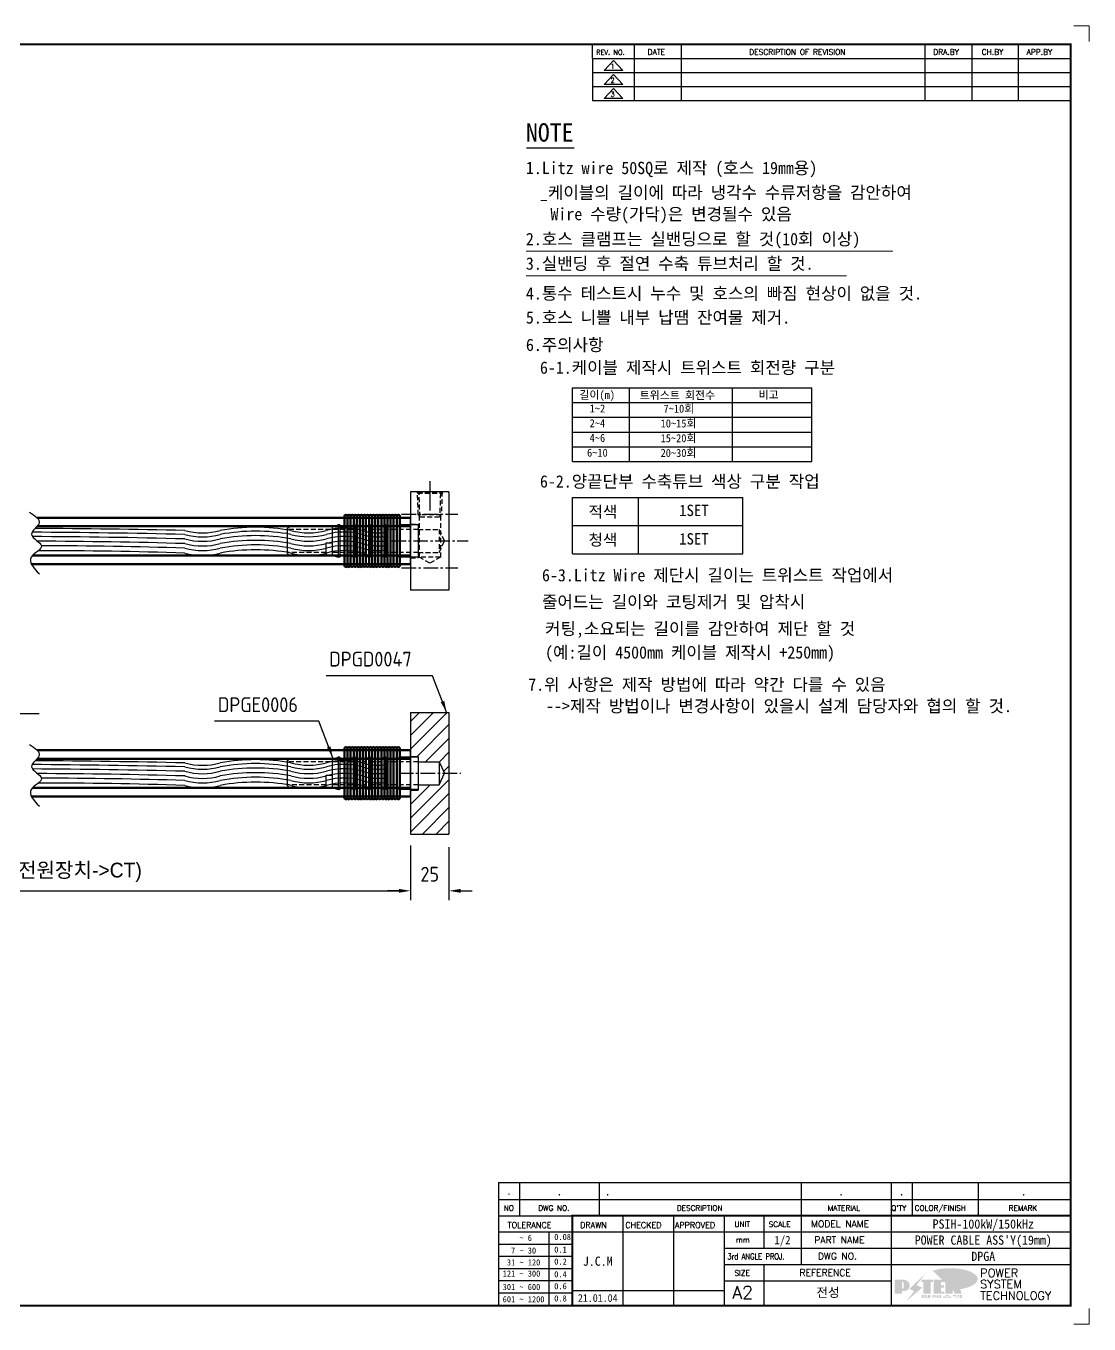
# Model space of a CAD drawing. Header units: millimetres. Extents: x 0 to 2133, y 0 to 844.
# Drawn here: x 527 to 1218, y 0 to 844 of the extents above; entities that cross this region are included whole.
import ezdxf
from ezdxf.enums import TextEntityAlignment as Align

# ---------------------------------------------------------------- set-up
doc = ezdxf.new("R2010")
doc.units = ezdxf.units.MM
for name, pattern in [('CENTER', [50.8, 31.75, -6.35, 6.35, -6.35]), ('CENTER2', [28.575, 19.05, -3.175, 3.175, -3.175]), ('HIDDEN2', [4.7625, 3.175, -1.5875])]:
    doc.linetypes.add(name, pattern=pattern)
doc.layers.add('AM_0', color=7, linetype='Continuous', lineweight=50)
doc.layers.add('FORMAT-1', color=7, linetype='Continuous')
doc.layers.add('line', color=3, linetype='Continuous')
doc.styles.add('HAN', font='')
doc.styles.add('RC', font='ROMANC.SHX')
doc.styles.add('ROMANT', font='romant__.ttf')
doc.styles.add('RT', font='ROMANT.SHX', dxfattribs={"oblique": 15})
doc.styles.get("Standard").update_dxf_attribs({"font": 'ISOCP.SHX', "bigfont": 'WHGTXT.SHX'})
doc.styles.get('HAN').set_extended_font_data('GulimChe')
doc.dimstyles.new('PS-3', dxfattribs={"dimscale": 3, "dimtxt": 3.2, "dimasz": 2.5, "dimexe": 2, "dimexo": 2.5, "dimgap": 2, "dimtad": 1, "dimtoh": 1, "dimrnd": 0.05, "dimzin": 12, "dimdsep": 46, "dimtxsty": 'Standard', "dimcen": 0, "dimclrt": 2, "dimazin": 3, "dimtfac": 1, "dimtofl": 0, "dimtmove": 0, "dimatfit": 3, "dimfxl": 0, "dimtolj": 1, "dimtzin": 0, "dimarcsym": 0})

# ---------------------------------------------------------------- blocks, each defined once
blk = doc.blocks.new('no2')
at = {"color": 180}
for p, q in [((0, 5.5), (0, 0)), ((0, 5.5), (186, 5.5)), ((6.79, 5.5), (6.79, 0)), ((32.74, 0.11), (32.74, 5.5)), ((98.4, 5.5), (98.4, 0)), ((127.61, 5.5), (127.61, 0)), ((134.43, 5.5), (134.43, 0)), ((155.98, 5.5), (155.98, 0))]:
    blk.add_line(p, q, dxfattribs=at)
at = {"color": 2, "style": 'HAN'}
for tag, p in [('PART-NO', (19.76, 2.75)), ("Q'TY", (131.02, 2.75)), ('COLOR/FINISH', (145.2, 2.75)), ('MATERIAL', (111.38, 2.75)), ('REMARK', (170.76, 2.75))]:
    blk.add_attdef(tag, text='', height=2.9, dxfattribs=at).set_placement(p, align=Align.MIDDLE_CENTER)
blk.add_attdef('DESCRIPTION', text='', height=2.9, dxfattribs=at).set_placement((34.51, 2.75), align=Align.MIDDLE_LEFT)
at = {"color": 2, "style": 'RT', "oblique": 15}
blk.add_attdef('NO', text='', height=1.74, dxfattribs=at).set_placement((3.38, 2.51), align=Align.MIDDLE_CENTER)
blk = doc.blocks.new('re2')
at = {"color": 180}
for p, q in [((0, 0), (0, -4.55)), ((6.87, -0.64), (3.86, -3.91)), ((9.88, -3.91), (3.86, -3.91)), ((6.87, -0.64), (9.88, -3.91)), ((13.74, -4.55), (13.74, 0)), ((28.97, -4.55), (28.97, 0)), ((108.25, -4.55), (108.25, 0)), ((123.49, -4.55), (123.49, 0)), ((138.64, -4.55), (138.64, 0)), ((0, -4.55), (155.53, -4.55))]:
    blk.add_line(p, q, dxfattribs=at)
at = {"color": 2, "style": 'RC', "oblique": 15}
blk.add_attdef('REV.NO', text='', height=1.56, dxfattribs=at).set_placement((6.59, -2.56), align=Align.MIDDLE_CENTER)
blk.add_attdef('-1', text='', height=1.56, dxfattribs=at).set_placement((9.37, -1.66), align=Align.MIDDLE_LEFT)
at = {"color": 2, "style": 'HAN'}
for tag, p in [('REV.-DATE', (21.36, -2.28)), ('DRA.BY', (115.87, -2.28)), ('CH.BY', (131.07, -2.28)), ('APP.BY', (147.09, -2.28))]:
    blk.add_attdef(tag, text='', height=2.5, dxfattribs=at).set_placement(p, align=Align.MIDDLE_CENTER)
blk.add_attdef('DESCRIPTION-OF-REVISION', text='', height=2.5, dxfattribs=at).set_placement((31.61, -2.28), align=Align.MIDDLE_LEFT)
blk = doc.blocks.new('new LOGO')
at = {"layer": 'line'}
h = blk.add_hatch(color=1, dxfattribs=at)
h.paths.add_polyline_path([(41.5, 16.4), (54.3, 16.4, 1), (54.3, 82.9), (0, 82.9), (0, -0.1), (41.5, -0.1)])
h.paths.add_polyline_path([(41.5, 27.9), (41.5, 71.9), (43.6, 71.9, -0.414214), (54.6, 60.9), (54.6, 38.9, -0.414214), (43.6, 27.9)], flags=16)
h.paths.add_polyline_path([(214.7, 71.9), (227.5, 71.9), (227.5, 82.9), (159.7, 82.9), (159.7, 71.9), (172.5, 71.9), (172.5, -0.1), (214.7, -0.1)])
h.paths.add_polyline_path([(276, 37.4), (294.8, 37.4), (294.8, 49.1), (276, 49.1), (276, 71.9), (294.8, 71.9), (294.8, 82.9), (234.5, 82.9), (234.5, -0.1), (297, -0.1), (297, 10.9), (276, 10.9)])
h.paths.add_polyline_path([(347.2, 35.2), (359.7, -0.1), (400.5, -0.1), (379.6, 66.8), (399.7, 82.9), (380.6, 82.9), (347.2, 61.6), (347.2, 82.9), (305.5, 82.9), (305.5, -0.1), (347.2, -0.1)])
h = blk.add_hatch(color=250, dxfattribs=at)
h.paths.add_polyline_path([(44.5, 69.4), (46.6, 69.4, -0.129793), (52, 68, 0.221832), (43.6, 71.9), (41.5, 71.9), (41.5, 27.9), (43.6, 27.9, 0.02048), (44.5, 28)], flags=17)
h.paths.add_polyline_path([(44.5, 13.9), (57.3, 13.9, 0.72362), (77.1, 73.9, -0.679777), (54.3, 16.4), (41.5, 16.4), (41.5, -0.1), (3, -0.1), (3, -2.6), (44.5, -2.6)])
h.paths.add_polyline_path([(117.9, 14.2), (71.5, -44.4), (77.1, -39.6), (120.8, 15.6), (92, 28.9), (173.3, 106), (177.5, 111.4), (89.1, 27.6)])
h.paths.add_polyline_path([(162.7, 71.9), (162.7, 69.4), (172.5, 69.4), (172.5, 71.9)], flags=17)
h.paths.add_polyline_path([(217.7, 69.4), (230.5, 69.4), (230.5, 80.4), (227.5, 80.4), (227.5, 71.9), (214.7, 71.9), (214.7, -0.1), (175.5, -0.1), (175.5, -2.6), (217.7, -2.6)])
h.paths.add_polyline_path([(297.8, 46.6), (294.8, 46.6), (294.8, 37.4), (276, 37.4), (276, 10.9), (279, 10.9), (279, 34.9), (297.8, 34.9)])
h.paths.add_polyline_path([(300, 8.4), (297, 8.4), (297, -0.1), (237.5, -0.1), (237.5, -2.6), (300, -2.6)])
h.paths.add_polyline_path([(297.8, 80.4), (294.8, 80.4), (294.8, 71.9), (276, 71.9), (276, 49.1), (279, 49.1), (279, 69.4), (297.8, 69.4)])
h.paths.add_polyline_path([(350.2, 80.4), (347.2, 80.4), (347.2, 61.6), (350.2, 63.5)])
h.paths.add_polyline_path([(350.2, 26.7), (347.2, 35.2), (347.2, -0.1), (308.5, -0.1), (308.5, -2.6), (350.2, -2.6)])
h.paths.add_polyline_path([(402.7, 80.4), (396.5, 80.4), (379.6, 66.8), (400.5, -0.1), (361.8, -0.1), (362.7, -2.6), (403.5, -2.6), (382.6, 64.3)])
blk.add_hatch(color=5, dxfattribs=at).paths.add_polyline_path([(166.3, 35), (131, 49), (180.4, 112.7), (92, 28.9), (120.8, 15.6), (74.4, -43)])
h = blk.add_hatch(color=253, dxfattribs=at)
edge = h.paths.add_edge_path()
edge.add_ellipse((333.9, 86.4), major_axis=(-165.9, 0), ratio=0.39426, start_angle=111.51268, end_angle=334.46902)
edge.add_ellipse((314.1, 81.2), major_axis=(-153.7, 0), ratio=0.40699, start_angle=121.30662, end_angle=327.74369, ccw=False)
edge.add_line((394, 27.8), (394.7, 25.6))
h = blk.add_hatch(color=250, dxfattribs=at)
edge = h.paths.add_edge_path()
edge.add_ellipse((237.8, -17.6), major_axis=(-14.3, 0), ratio=0.526336, start_angle=192.2456, end_angle=269.07481)
edge.add_line((238.1, -10.1), (237.6, -10.1))
edge.add_ellipse((237.8, -17.6), major_axis=(-14.3, 0), ratio=0.526336, start_angle=270.92519, end_angle=449.07481)
edge.add_line((237.6, -25.1), (238.1, -25.1))
edge.add_ellipse((237.8, -17.6), major_axis=(-14.3, 0), ratio=0.526336, start_angle=450.92519, end_angle=527.7544)
edge.add_line((251.7, -19.2), (254.1, -19.2))
edge.add_line((254.1, -19.2), (254.1, -27.1))
edge.add_line((254.1, -27.1), (263.1, -27.1))
edge.add_line((263.1, -27.1), (263.1, -10.1))
edge.add_line((263.1, -10.1), (254.1, -10.1))
edge.add_line((254.1, -10.1), (254.1, -16))
edge.add_line((254.1, -16), (251.7, -16))
h.paths.add_polyline_path([(241, -16.4), (241, -18.7, -1), (234.4, -18.7), (234.4, -16.4, -1)], flags=16)
h.paths.add_polyline_path([(278.2, -10.1), (268.1, -10.1), (268.1, -27.1), (278.2, -27.1)])
h.paths.add_polyline_path([(310.3, -10.1), (310.3, -11.1, -0.157169), (289.3, -17.5), (294, -19.9, 0.128407), (316.3, -15.9, 0.128407), (338.6, -19.9), (343.3, -17.5, -0.157169), (322.2, -11.1), (322.2, -10.1)])
h.paths.add_polyline_path([(342.1, -25.1), (342.1, -22.3), (290.4, -22.3), (290.4, -25.1)])
h.paths.add_polyline_path([(352, -10.1), (352, -16.2, 0.414214), (354, -18.2), (378.7, -18.2), (378.7, -19.6), (390.2, -19.6), (390.2, -10.1), (378.7, -10.1), (378.7, -13.6), (374.7, -13.6), (374.7, -15.1), (378.7, -15.1), (378.7, -16.2), (364.7, -16.2), (364.7, -15.1), (371.2, -15.1), (371.2, -13.6), (364.7, -13.6), (364.7, -12.6), (374.7, -12.6), (374.7, -10.1)])
h.paths.add_polyline_path([(393.8, -10.1), (393.8, -19.6), (405, -19.6), (405, -10.1)])
h.paths.add_polyline_path([(405, -27.1), (405, -20.9), (356.8, -20.9), (356.8, -23), (391.8, -23), (391.8, -27.1)])
h.paths.add_polyline_path([(200.4, -10.1), (200.4, -22.3), (193.2, -22.3), (193.2, -12.6), (196.6, -12.6), (196.6, -10.1), (161, -10.1), (161, -12.6), (164.5, -12.6), (164.5, -22.3), (161, -22.3), (161, -25.1), (200.4, -25.1), (200.4, -27.1), (213.9, -27.1), (213.9, -10.1)])
h.paths.add_polyline_path([(182, -12.6), (175.6, -12.6), (175.6, -22.3), (182, -22.3)], flags=17)
blk = doc.blocks.new('format-2')
at = {"color": 3, "lineweight": 9}
for p, q in [((604, 422), (609, 422)), ((609, 417), (609, 422)), ((609, 5), (609, 0)), ((604, 0), (609, 0))]:
    blk.add_line(p, q, dxfattribs=at)
at = {"color": 180}
for p, q in [((447.47, 411.45), (447.47, 416)), ((461.21, 411.45), (461.21, 416)), ((476.44, 411.45), (476.44, 416)), ((555.72, 411.45), (555.72, 416)), ((570.95, 411.45), (570.95, 416)), ((586.11, 411.45), (586.11, 416)), ((447.47, 411.45), (603, 411.45)), ((417, 40.49), (603, 40.49)), ((417, 40.49), (417, 6)), ((423.79, 40.49), (423.79, 35.21)), ((449.74, 35.21), (449.74, 40.49)), ((515.4, 40.49), (515.4, 35.21)), ((544.61, 40.49), (544.61, 35.21)), ((551.43, 40.49), (551.43, 35.21)), ((572.98, 40.49), (572.98, 35.21)), ((417, 35.21), (440.98, 35.21)), ((457.46, 6), (457.46, 35.21)), ((473.95, 6), (473.95, 35.21)), ((490.44, 6), (490.44, 35.21)), ((503.22, 35.21), (503.22, 24.65)), ((515.4, 35.21), (515.4, 19.37)), ((544.61, 35.21), (544.61, 6)), ((417, 29.93), (440.98, 29.93)), ((433.39, 6.23), (433.39, 29.93)), ((440.98, 29.93), (603, 29.93)), ((417, 25.98), (440.98, 25.98)), ((417, 22.03), (440.98, 22.03)), ((490.44, 24.65), (603, 24.65)), ((417, 18.08), (440.98, 18.08)), ((490.44, 19.37), (603, 19.37)), ((503.22, 19.37), (503.22, 6)), ((417, 14.13), (440.98, 14.13)), ((490.44, 14.09), (544.61, 14.09)), ((417, 10.18), (440.98, 10.18)), ((440.98, 10.95), (490.44, 10.95))]:
    blk.add_line(p, q, dxfattribs=at)
at = {"color": 7, "const_width": 0.7}
blk.add_lwpolyline([(440.98, 6), (440.98, 35.21), (603, 35.21)], dxfattribs=at)
at = {"layer": 'FORMAT-1', "color": 7, "const_width": 0.7}
blk.add_lwpolyline([(18, 6), (18, 416), (603, 416), (603, 6)], close=True, dxfattribs=at)
at = {"xscale": 0.05400000000008731, "yscale": 0.05400000000008731, "zscale": 0.05400000000008731}
blk.add_blockref('new LOGO', (545.79, 9.96), dxfattribs=at)
at = {"color": 2}
for s, height, style, p in [('REV. NO.', 1.56, 'RC', (448.73, 412.65)), ('DATE', 1.788, 'RC', (465.45, 412.64)), ('DESCRIPTION OF REVISION', 1.7875, 'RC', (498.48, 412.64)), ('DRA.BY', 1.788, 'RC', (558.33, 412.64)), ('CH.BY', 1.788, 'RC', (574.09, 412.64)), ('APP.BY', 1.788, 'RC', (588.68, 412.64)), ('NO', 1.742, 'RC', (418.66, 36.83)), ('DWG NO.', 1.742, 'RC', (429.86, 36.83)), ('DESCRIPTION', 1.7424, 'RC', (474.93, 36.83)), ('MATERIAL', 1.742, 'RC', (524.02, 36.83)), ("Q'TY", 1.742, 'RC', (544.67, 36.83)), ('COLOR/FINISH', 1.7424, 'RC', (552.3, 36.83)), ('REMARK', 1.742, 'RC', (582.87, 36.83)), (' TOLERANCE', 1.9, 'RC', (418.61, 31.22)), ('DRAWN', 1.9, 'RC', (443.5, 31.22)), ('CHECKED', 1.9, 'RC', (458.21, 31.22)), ('APPROVED', 1.9, 'RC', (474.3, 31.22)), ('UNIT', 1.742, 'RC', (493.69, 31.55)), ('SCALE', 1.742, 'RC', (504.82, 31.55)), ('MODEL NAME', 2.178, 'RC', (518.62, 31.46)), ('    ~ 6', 2, 'HAN', (418.3, 27.03)), ('0.08', 2, 'HAN', (435.07, 27.31)), ('mm', 1.742, 'RC', (494.17, 26.56)), ('PART NAME', 2.178, 'RC', (519.67, 26.24)), ('  7 ~ 30', 2, 'HAN', (418.3, 22.91)), ('0.1', 2, 'HAN', (435.07, 23.2)), ('0.2', 2, 'HAN', (435.07, 19.32)), (' DWG NO.', 2.178, 'RC', (519.34, 20.96)), ('121 ~ 300', 2, 'HAN', (418.3, 15.42)), (' 31 ~ 120', 2, 'HAN', (418.3, 19.04)), ('0.4', 2, 'HAN', (435.07, 15.2)), ('SIZE', 1.742, 'RC', (493.69, 15.72)), ('REFERENCE', 2.178, 'RC', (514.84, 15.61)), ('301 ~ 600', 2, 'HAN', (418.3, 11.04)), ('0.6', 2, 'HAN', (435.07, 11.32)), ('601 ~ 1200', 2, 'HAN', (418.3, 7.05)), ('0.8', 2, 'HAN', (435.07, 7.33))]:
    blk.add_text(s, height=height, dxfattribs=dict(at, style=style)).set_placement(p)
at = {"color": 2, "style": 'RC', "width": 0.8}
blk.add_text('3rd ANGLE PROJ.', height=2, dxfattribs=at).set_placement((491.37, 20.97))
at = {"style": 'ROMANT'}
for s, p in [('POWER', (573.59, 15.27)), ('SYSTEM', (573.59, 11.63)), ('TECHNOLOGY', (573.59, 7.87))]:
    blk.add_text(s, height=2.7, dxfattribs=at).set_placement(p)
at = {"color": 2, "lineweight": 30, "style": 'RC'}
blk.add_text('A2', height=4.182, dxfattribs=at).set_placement((492.93, 8.17))
at = {"style": 'HAN'}
for tag, height, p in [('MODEL-NAME', 3, (574.6, 32.53)), ('SCALE', 2.7, (509.31, 27.29)), ('PART-NAME', 3, (574.6, 27.29)), ('DRA-BY', 3, (449.22, 20.44)), ('CH-BY', 3, (465.71, 20.44)), ('APP-BY', 3, (482.2, 20.44)), ('DWG-NO', 3, (574.6, 22.01)), ('DRA-DATE', 2.5, (449.22, 8.48)), ('CH-DATE', 2.5, (465.71, 8.48)), ('APP-DATE', 2.5, (482.2, 8.48)), ('관련업체명', 3, (524.09, 10.29))]:
    blk.add_attdef(tag, text='', height=height, dxfattribs=at).set_placement(p, align=Align.MIDDLE_CENTER)
blk = doc.blocks.new('*D71')
at = {"color": 0, "lineweight": -2}
for p, q in [((266.25, 335.59), (266.25, 275.68)), ((776.69, 311.09), (776.69, 275.68)), ((273.75, 281.68), (769.19, 281.68))]:
    blk.add_line(p, q, dxfattribs=at)
at = {"color": 0}
for points in [[(273.75, 282.93), (273.75, 280.43), (266.25, 281.68)], [(769.19, 282.93), (769.19, 280.43), (776.69, 281.68)]]:
    blk.add_solid(points, dxfattribs=at)
at = {"layer": 'DEFPOINTS', "color": 0}
for p in [(266.25, 343.09, 0), (776.69, 318.59, 0), (776.69, 281.68)]:
    blk.add_point(p, dxfattribs=at)
at = {"color": 2, "insert": (521.47, 293.72), "char_height": 9.6, "attachment_point": 5}
blk.add_mtext('\\A1;{\\fGulim|b0|i0|c0|p50;2700mm \\fGulim|b0|i0|c129|p50;2EA(전원장치->CT)}', dxfattribs=at)
blk = doc.blocks.new('*D62')
at = {"color": 0, "lineweight": -2}
for p, q in [((776.69, 311.09), (776.69, 275.68)), ((801.69, 310.09), (801.69, 275.68)), ((769.19, 281.68), (761.69, 281.68)), ((809.19, 281.68), (816.69, 281.68))]:
    blk.add_line(p, q, dxfattribs=at)
at = {"color": 0}
for points in [[(769.19, 282.93), (769.19, 280.43), (776.69, 281.68)], [(809.19, 282.93), (809.19, 280.43), (801.69, 281.68)]]:
    blk.add_solid(points, dxfattribs=at)
at = {"layer": 'DEFPOINTS', "color": 0}
for p in [(776.69, 318.59, 0), (801.69, 317.59, 0), (801.69, 281.68)]:
    blk.add_point(p, dxfattribs=at)
at = {"color": 2, "insert": (789.19, 292.48), "char_height": 9.6, "attachment_point": 5}
blk.add_mtext('\\A1;25', dxfattribs=at)
blk = doc.blocks.new('A$C7B8F6609')
at = {"lineweight": 0}
h = blk.add_hatch(dxfattribs=at)
h.set_pattern_fill('ANSI31', color=256, scale=2, style=0)
h.set_pattern_definition([(45, (-7531.581, 1710.2685), (-4.490128, 4.490128), [])])
h.paths.add_polyline_path([(25, 39.5), (0, 39.5), (0, 11), (5, 11), (5, 7.5), (18.51, 7.5), (22, 0), (25, 0)])
h.paths.add_polyline_path([(25, 0), (22, 0), (18.51, -7.5), (5, -7.5), (5, -11), (0, -11), (0, -39.5), (25, -39.5)])
at = {"color": 1}
for p, q in [((0, 39.5, -849.32), (0, -39.5, -849.32)), ((0, 39.5, -849.32), (25, 39.5, -849.32)), ((25, 39.5, -849.32), (25, -39.5, -849.32)), ((0, 11, -849.32), (5, 11, -849.32)), ((5, 11, -849.32), (5, -11, -849.32)), ((5, 7.5, -849.32), (18.51, 7.5, -849.32)), ((18.51, 7.5, -849.32), (22, 0, -849.32)), ((18.51, 7.5, -849.32), (18.51, -7.5, -849.32)), ((18.51, -7.5, -849.32), (22, 0, -849.32)), ((5, -7.5, -849.32), (18.51, -7.5, -849.32)), ((0, -11, -849.32), (5, -11, -849.32)), ((0, -39.5, -849.32), (25, -39.5, -849.32))]:
    blk.add_line(p, q, dxfattribs=at)
at = {"color": 6, "linetype": 'CENTER2', "ltscale": 0.5}
blk.add_line((-7.72, 0), (32.72, 0), dxfattribs=at)
blk = doc.blocks.new('A$C753502B6')
at = {"color": 6}
for p, q in [((-85, 8.25, 1841.33), (-84, 9.25, 1841.33)), ((-56, 9.25, 1841.33), (-84, 9.25, 1841.33)), ((-56, 9.25, 1841.33), (-52, 10.5)), ((-56, 9.25, 1841.33), (-56, -9.25, 1841.33)), ((-52, 10.5), (-52, -10.5)), ((-51, 10.5), (-52, 10.5)), ((-51, 10.5), (-51, -10.5)), ((-46, 9.25, 1841.33), (-51, 9.25, 1841.33)), ((-46, 9.25, 1841.33), (-42, 10.5)), ((-46, 9.25, 1841.33), (-46, -9.25, 214.91)), ((-42, 10.5), (-42, -10.5)), ((-41, 10.5), (-42, 10.5)), ((-41, 10.5), (-41, -10.5)), ((-36, 9.25, 1841.33), (-41, 9.25, 1841.33)), ((-36, 9.25, 1841.33), (-32, 10.5)), ((-36, 9.25, 1841.33), (-36, -9.25, 214.91)), ((-32, 10.5), (-32, -10.5)), ((-31, 10.5), (-32, 10.5)), ((-31, 10.5), (-31, -10.5)), ((-26, 9.25, 1841.33), (-31, 9.25, 1841.33)), ((-26, 9.25, 1841.33), (-22, 10.5)), ((-26, 9.25, 1841.33), (-26, -9.25, 214.91)), ((-22, 10.5), (-22, -10.5)), ((-21, 10.5), (-22, 10.5)), ((-21, 10.5), (-21, -10.5)), ((-16, 9.25, 1841.33), (-21, 9.25, 1841.33)), ((-16, 9.25, 1841.33), (-12, 10.5)), ((-16, 9.25, 1841.33), (-16, -9.25, 214.91)), ((-12, 10.5), (-12, -10.5)), ((0, 10.5), (-12, 10.5)), ((0, 10.5), (0, -10.5)), ((-85, -8.25), (-85, 8.25, 1841.33)), ((-85, -8.25), (-84, -9.25)), ((-60, -1.25), (-56, -1.25)), ((-60, -9.25), (-60, -1.25)), ((-56, -1.25), (-56, -9.25, 1841.33)), ((-60, -9.25), (-84, -9.25)), ((-56, -9.25, 1841.33), (-52, -10.5)), ((-51, -10.5), (-52, -10.5)), ((-46, -9.25, 214.91), (-51, -9.25, 214.91)), ((-46, -9.25, 214.91), (-42, -10.5)), ((-41, -10.5), (-42, -10.5)), ((-36, -9.25, 214.91), (-41, -9.25, 214.91)), ((-36, -9.25, 214.91), (-32, -10.5)), ((-31, -10.5), (-32, -10.5)), ((-26, -9.25, 214.91), (-31, -9.25, 214.91)), ((-26, -9.25, 214.91), (-22, -10.5)), ((-21, -10.5), (-22, -10.5)), ((-16, -9.25, 214.91), (-21, -9.25, 214.91)), ((-21, -10.5), (-21, -10.5)), ((-16, -9.25, 214.91), (-12, -10.5)), ((0, -10.5), (-12, -10.5))]:
    blk.add_line(p, q, dxfattribs=at)
at = {"color": 2, "linetype": 'HIDDEN2'}
for p, q in [((0, 7.5, 418.32), (-85, 7.5, 418.32)), ((-60, -7.5), (-85, -7.5)), ((0, -7.5), (-56, -7.5))]:
    blk.add_line(p, q, dxfattribs=at)
blk = doc.blocks.new('A$C5AD7013C')
at = {"color": 6, "linetype": 'CENTER2', "ltscale": 0.5}
for p, q in [((0, -12.48, 670.22), (0, 37.48, 670.22)), ((-17.5, -5.92), (-17.5, 30.85)), ((17.5, -5.92), (17.5, 30.85))]:
    blk.add_line(p, q, dxfattribs=at)
at = {"color": 1}
for p, q in [((-32, 25), (-32, 0)), ((-32, 25), (32, 25)), ((32, 25), (32, 0)), ((-32, 0), (32, 0))]:
    blk.add_line(p, q, dxfattribs=at)
at = {"color": 2, "linetype": 'HIDDEN2'}
for p, q in [((-32, 20.5), (-17, 20)), ((-31, 19.43), (-32, 20.5)), ((-32, 4.5), (-32, 20.5)), ((-31, 4.57), (-31, 20.43)), ((-31, 19.43), (-15.78, 18.96)), ((-17, 20), (-17, 5)), ((-15.78, 19), (-17, 20)), ((-16.39, 19.5), (10.5, 19.5)), ((-15.78, 6.04), (-15.78, 19)), ((-7.5, 18.51), (0, 22)), ((-7.5, 18.51), (7.5, 18.51)), ((-7.5, 5), (-7.5, 18.51)), ((7.5, 18.51), (0, 22)), ((7.5, 5), (7.5, 18.51)), ((10.5, 19.5), (10.5, 5.5)), ((-32, 4.5), (-31, 5.57)), ((-17, 5), (-32, 4.5)), ((-15.78, 6.04), (-31, 5.57)), ((-17, 5), (-15.78, 6.04)), ((-16.41, 5.5), (10.5, 5.5)), ((-11, 5), (11, 5)), ((-11, 0), (-11, 5)), ((11, 0), (11, 5))]:
    blk.add_line(p, q, dxfattribs=at)
at = {"color": 6, "linetype": 'CENTER', "ltscale": 3}
blk.add_line((-38.94, 12.5), (-19.69, 12.5), dxfattribs=at)
at = {"color": 2, "linetype": 'HIDDEN2'}
blk.add_lwpolyline([(10.5, 19.5), (14.5, 12.5), (10.5, 5.5)], dxfattribs=at)

msp = doc.modelspace()

# ---------------------------------------------------------------- linework, layer by layer
for p, q in [((852.067, 764.841), (883.19, 764.841)), ((882.049, 608.735), (1037.669, 608.735)), ((882.049, 560.735), (882.049, 608.735)), ((919.035, 560.735), (919.035, 608.735)), ((986.163, 560.735), (986.163, 608.735)), ((1037.669, 560.735), (1037.669, 608.735)), ((882.049, 599.135), (1037.669, 599.135)), ((882.049, 589.535), (1037.669, 589.535)), ((882.049, 579.935), (1037.669, 579.935)), ((882.049, 570.335), (1037.669, 570.335)), ((882.049, 560.735), (1037.669, 560.735)), ((882.049, 537.342), (992.794, 537.342)), ((882.049, 500.862), (882.049, 537.342)), ((924.984, 500.862), (924.984, 537.342)), ((992.794, 500.862), (992.794, 537.342)), ((882.049, 519.102), (992.794, 519.102)), ((882.049, 500.862), (992.794, 500.862))]:
    msp.add_line(p, q)
at = {"lineweight": 0}
for p, q in [((851.892, 697.61), (1090.389, 697.61)), ((851.892, 681.486), (1060.211, 681.486))]:
    msp.add_line(p, q, dxfattribs=at)
at = {"color": 251}
for p, q in [((776.693, 494.167, 0), (776.693, 524.167, 0)), ((776.693, 343.085, 0), (776.693, 373.085, 0))]:
    msp.add_line(p, q, dxfattribs=at)
for centre, radius, start, end in [((482.08, -6480.795, 1841.332), 6998.302, 88.7897069, 89.5870497), ((641.418, 557.552, 1841.332), 43.171, 254.52415, 285.47585), ((676.012, 390.911, 1841.332), 127.146, 79.641788, 100.456005), ((675.905, 387.552, 1841.332), 127.938, 79.658016, 100.341984), ((710.392, 557.591, 1841.332), 43.171, 254.52415, 285.47585), ((733.431, 474.378, 1841.332), 43.171, 74.52415, 105.47585), ((733.431, 471.805, 1841.332), 43.171, 74.52415, 105.47585), ((756.47, 557.591, 1841.332), 43.171, 254.52415, 274.946425), ((495.786, -5241.141, 3682.665), 5756.075, 88.6649282, 89.6543289), ((508.269, -4218.908, 3682.665), 4730.958, 88.526807, 89.727453), ((519.007, -3421.148, 3682.665), 3930.156, 88.383164, 89.780282), ((641.418, 554.978, 1841.332), 43.171, 254.52415, 285.47585), ((641.418, 552.092, 1841.332), 43.171, 254.52415, 285.47585), ((641.418, 549.05, 1841.332), 43.171, 254.52415, 285.47585), ((676.012, 385.451, 1841.332), 127.146, 79.641788, 100.456005), ((676.012, 382.409, 1841.332), 127.146, 79.641788, 100.456005), ((675.905, 378.66, 1841.332), 127.938, 79.658016, 100.341984), ((710.392, 555.017, 1841.332), 43.171, 254.52415, 285.47585), ((710.392, 552.131, 1841.332), 43.171, 254.52415, 285.47585), ((710.392, 549.089, 1841.332), 43.171, 254.52415, 285.47585), ((733.431, 468.919, 1841.332), 43.171, 74.52415, 105.47585), ((733.431, 465.877, 1841.332), 43.171, 74.52415, 105.47585), ((756.47, 555.017, 1841.332), 43.171, 254.52415, 274.946425), ((756.47, 552.131, 1841.332), 43.171, 254.52415, 274.946425), ((756.47, 549.089, 1841.332), 43.171, 254.52415, 274.946425), ((535.597, -2337.361, 2201.799), 2840.197, 88.097307, 90.020926), ((527.692, -2831.264, 3682.665), 3337.309, 88.245022, 89.846507), ((641.418, 546.086, 1841.332), 43.171, 254.52415, 285.47585), ((641.418, 542.876, 1100.899), 43.171, 254.52415, 285.47585), ((675.905, 375.45, 1100.899), 127.938, 79.658016, 100.341984), ((710.392, 546.125, 1841.332), 43.171, 254.52415, 285.47585), ((710.392, 542.915, 1100.899), 43.171, 254.52415, 285.47585), ((733.431, 462.913, 1841.332), 43.171, 74.52415, 105.47585), ((733.431, 459.703, 1100.899), 43.171, 74.52415, 105.47585), ((756.47, 546.125, 1841.332), 43.171, 254.52415, 274.946425), ((756.47, 542.915, 1100.899), 43.171, 254.52415, 274.946425), ((495.786, -5392.223, 3682.665), 5756.075, 88.6649282, 89.6543289), ((482.08, -6631.878, 1841.332), 6998.302, 88.7897069, 89.5870497), ((641.418, 406.469, 1841.332), 43.171, 254.52415, 285.47585), ((676.012, 239.829, 1841.332), 127.146, 79.641788, 100.456005), ((675.905, 236.469, 1841.332), 127.938, 79.658016, 100.341984), ((710.392, 406.509, 1841.332), 43.171, 254.52415, 285.47585), ((733.431, 323.296, 1841.332), 43.171, 74.52415, 105.47585), ((733.431, 320.722, 1841.332), 43.171, 74.52415, 105.47585), ((756.47, 406.509, 1841.332), 43.171, 254.52415, 274.946425), ((508.269, -4369.991, 3682.665), 4730.958, 88.526807, 89.727453), ((519.007, -3572.23, 3682.665), 3930.156, 88.383164, 89.780282), ((527.692, -2982.346, 3682.665), 3337.309, 88.245022, 89.846507), ((641.418, 403.895, 1841.332), 43.171, 254.52415, 285.47585), ((641.418, 401.01, 1841.332), 43.171, 254.52415, 285.47585), ((641.418, 397.968, 1841.332), 43.171, 254.52415, 285.47585), ((676.012, 234.369, 1841.332), 127.146, 79.641788, 100.456005), ((676.012, 231.327, 1841.332), 127.146, 79.641788, 100.456005), ((675.905, 227.578, 1841.332), 127.938, 79.658016, 100.341984), ((710.392, 403.935, 1841.332), 43.171, 254.52415, 285.47585), ((710.392, 401.049, 1841.332), 43.171, 254.52415, 285.47585), ((710.392, 398.007, 1841.332), 43.171, 254.52415, 285.47585), ((733.431, 317.836, 1841.332), 43.171, 74.52415, 105.47585), ((733.431, 314.795, 1841.332), 43.171, 74.52415, 105.47585), ((733.431, 311.831, 1841.332), 43.171, 74.52415, 105.47585), ((756.47, 403.935, 1841.332), 43.171, 254.52415, 274.946425), ((756.47, 401.049, 1841.332), 43.171, 254.52415, 274.946425), ((756.47, 398.007, 1841.332), 43.171, 254.52415, 274.946425), ((535.597, -2488.444, 2201.799), 2840.197, 88.097307, 90.020926), ((641.418, 395.004, 1841.332), 43.171, 254.52415, 285.47585), ((641.418, 391.794, 1100.899), 43.171, 254.52415, 285.47585), ((675.905, 224.368, 1100.899), 127.938, 79.658016, 100.341984), ((710.392, 395.043, 1841.332), 43.171, 254.52415, 285.47585), ((710.392, 391.833, 1100.899), 43.171, 254.52415, 285.47585), ((733.431, 308.621, 1100.899), 43.171, 74.52415, 105.47585), ((756.47, 395.043, 1841.332), 43.171, 254.52415, 274.946425), ((756.47, 391.833, 1100.899), 43.171, 254.52415, 274.946425)]:
    msp.add_arc(centre, radius, start, end)
for points in [[(528.866, 527.943, 0), (535.122, 520.748, 0), (530.165, 513.436, 0), (536.656, 505.887, 0), (529.929, 498.693, 0), (535.24, 487.723, 0)], [(528.866, 376.861, 0), (535.122, 369.666, 0), (530.165, 362.354, 0), (536.656, 354.805, 0), (529.929, 347.61, 0), (535.24, 336.641, 0)]]:
    msp.add_spline(points, degree=3, dxfattribs=at)
at = {"layer": 'AM_0', "color": 251, "linetype": 'Continuous'}
for p, q in [((533.867, 524.167, 0), (776.693, 524.167, 0)), ((533.778, 518.667, 0), (776.693, 518.667, 0)), ((530.707, 499.667, 0), (776.693, 499.667, 0)), ((530.043, 494.167, 0), (776.693, 494.167, 0)), ((533.867, 373.085, 0), (776.693, 373.085, 0)), ((533.778, 367.585, 0), (776.693, 367.585, 0)), ((530.707, 348.585, 0), (776.693, 348.585, 0)), ((530.043, 343.085, 0), (776.693, 343.085, 0))]:
    msp.add_line(p, q, dxfattribs=at)
at = {"layer": 'AM_0', "linetype": 'Continuous'}
for p, q in [((733.693, 525.167, 0), (733.693, 493.167, 0)), ((735.693, 525.167, 0), (735.693, 493.167, 0)), ((737.693, 525.167, 0), (737.693, 493.167, 0)), ((739.693, 525.167, 0), (739.693, 493.167, 0)), ((741.693, 525.167, 0), (741.693, 493.167, 0)), ((743.693, 525.167, 0), (743.693, 493.167, 0)), ((745.693, 525.167, 0), (745.693, 493.167, 0)), ((747.693, 525.167, 0), (747.693, 493.167, 0)), ((749.693, 525.167, 0), (749.693, 493.167, 0)), ((751.693, 525.167, 0), (751.693, 493.167, 0)), ((753.693, 525.167, 0), (753.693, 493.167, 0)), ((755.693, 525.167, 0), (755.693, 493.167, 0)), ((757.693, 525.167, 0), (757.693, 493.167, 0)), ((759.693, 525.167, 0), (759.693, 493.167, 0)), ((761.693, 525.167, 0), (761.693, 493.167, 0)), ((763.693, 525.167, 0), (763.693, 493.167, 0)), ((765.693, 525.167, 0), (765.693, 493.167, 0)), ((767.693, 525.167, 0), (767.693, 493.167, 0)), ((769.693, 525.167, 0), (769.693, 493.167, 0)), ((733.693, 374.085, 0), (733.693, 342.085, 0)), ((735.693, 374.085, 0), (735.693, 342.085, 0)), ((737.693, 374.085, 0), (737.693, 342.085, 0)), ((739.693, 374.085, 0), (739.693, 342.085, 0)), ((741.693, 374.085, 0), (741.693, 342.085, 0)), ((743.693, 374.085, 0), (743.693, 342.085, 0)), ((745.693, 374.085, 0), (745.693, 342.085, 0)), ((747.693, 374.085, 0), (747.693, 342.085, 0)), ((749.693, 374.085, 0), (749.693, 342.085, 0)), ((751.693, 374.085, 0), (751.693, 342.085, 0)), ((753.693, 374.085, 0), (753.693, 342.085, 0)), ((755.693, 374.085, 0), (755.693, 342.085, 0)), ((757.693, 374.085, 0), (757.693, 342.085, 0)), ((759.693, 374.085, 0), (759.693, 342.085, 0)), ((761.693, 374.085, 0), (761.693, 342.085, 0)), ((763.693, 374.085, 0), (763.693, 342.085, 0)), ((765.693, 374.085, 0), (765.693, 342.085, 0)), ((767.693, 374.085, 0), (767.693, 342.085, 0)), ((769.693, 374.085, 0), (769.693, 342.085, 0))]:
    msp.add_line(p, q, dxfattribs=at)
for centre in [(734.693, 525.167, 0), (736.693, 525.167, 0), (738.693, 525.167, 0), (740.693, 525.167, 0), (742.693, 525.167, 0), (744.693, 525.167, 0), (746.693, 525.167, 0), (748.693, 525.167, 0), (750.693, 525.167, 0), (752.693, 525.167, 0), (754.693, 525.167, 0), (756.693, 525.167, 0), (758.693, 525.167, 0), (760.693, 525.167, 0), (762.693, 525.167, 0), (764.693, 525.167, 0), (766.693, 525.167, 0), (768.693, 525.167, 0), (734.693, 493.167, 0), (736.693, 493.167, 0), (738.693, 493.167, 0), (740.693, 493.167, 0), (742.693, 493.167, 0), (744.693, 493.167, 0), (746.693, 493.167, 0), (748.693, 493.167, 0), (750.693, 493.167, 0), (752.693, 493.167, 0), (754.693, 493.167, 0), (756.693, 493.167, 0), (758.693, 493.167, 0), (760.693, 493.167, 0), (762.693, 493.167, 0), (764.693, 493.167, 0), (766.693, 493.167, 0), (768.693, 493.167, 0), (734.693, 374.085, 0), (736.693, 374.085, 0), (738.693, 374.085, 0), (740.693, 374.085, 0), (742.693, 374.085, 0), (744.693, 374.085, 0), (746.693, 374.085, 0), (748.693, 374.085, 0), (750.693, 374.085, 0), (752.693, 374.085, 0), (754.693, 374.085, 0), (756.693, 374.085, 0), (758.693, 374.085, 0), (760.693, 374.085, 0), (762.693, 374.085, 0), (764.693, 374.085, 0), (766.693, 374.085, 0), (768.693, 374.085, 0), (734.693, 342.085, 0), (736.693, 342.085, 0), (738.693, 342.085, 0), (740.693, 342.085, 0), (742.693, 342.085, 0), (744.693, 342.085, 0), (746.693, 342.085, 0), (748.693, 342.085, 0), (750.693, 342.085, 0), (752.693, 342.085, 0), (754.693, 342.085, 0), (756.693, 342.085, 0), (758.693, 342.085, 0), (760.693, 342.085, 0), (762.693, 342.085, 0), (764.693, 342.085, 0), (766.693, 342.085, 0), (768.693, 342.085, 0)]:
    msp.add_circle(centre, 1, dxfattribs=at)

# ---------------------------------------------------------------- block references
ref = msp.add_blockref('format-2', (0, 0), dxfattribs=dict(xscale=2, yscale=2, zscale=2))
ref.add_attrib('관련업체명', '전성', dxfattribs={"height": 6, "style": 'HAN'}).set_placement((1048.19, 20.585), align=Align.MIDDLE_CENTER)
ref.add_attrib('SCALE', '1/2', dxfattribs={"height": 5.4, "style": 'HAN'}).set_placement((1018.616, 54.588), align=Align.MIDDLE_CENTER)
ref.add_attrib('PART-NO', 'DPGA', dxfattribs={"height": 6, "style": 'HAN'}).set_placement((1149.191, 44.028), align=Align.MIDDLE_CENTER)
ref.add_attrib('PART-NAME', "POWER CABLE ASS'Y(19mm)", dxfattribs={"height": 6, "style": 'HAN'}).set_placement((1149.191, 54.588), align=Align.MIDDLE_CENTER)
ref.add_attrib('MODEL-NAME', 'PSIH-100kW/150kHz', dxfattribs={"height": 6, "style": 'HAN'}).set_placement((1149.191, 65.05), align=Align.MIDDLE_CENTER)
ref.add_attrib('DRA-BY', 'J.C.M', dxfattribs={"height": 6, "style": 'HAN'}).set_placement((898.44, 40.884), align=Align.MIDDLE_CENTER)
ref.add_attrib('DRA-DATE', '21.01.04', dxfattribs={"height": 5, "style": 'HAN'}).set_placement((898.44, 16.95), align=Align.MIDDLE_CENTER)
ref = msp.add_blockref('re2', (894.932, 822.9), dxfattribs=dict(xscale=2, yscale=2, zscale=2))
ref.add_attrib('REV.NO', '1', dxfattribs={"color": 2, "height": 3.12, "style": 'RC'}).set_placement((908.108, 817.785), align=Align.MIDDLE_CENTER)
ref = msp.add_blockref('re2', (894.932, 813.8), dxfattribs=dict(xscale=2, yscale=2, zscale=2))
ref.add_attrib('REV.NO', '2', dxfattribs={"color": 2, "height": 3.12, "style": 'RC'}).set_placement((908.108, 808.685), align=Align.MIDDLE_CENTER)
ref = msp.add_blockref('re2', (894.932, 804.7), dxfattribs=dict(xscale=2, yscale=2, zscale=2))
ref.add_attrib('REV.NO', '3', dxfattribs={"color": 2, "height": 3.12, "style": 'RC'}).set_placement((908.108, 799.585), align=Align.MIDDLE_CENTER)
at = {"ltscale": 10, "rotation": 270}
msp.add_blockref('A$C5AD7013C', (776.693, 509.167, 0), dxfattribs=at)
at = {"ltscale": 10}
for name, p in [('A$C753502B6', (781.693, 509.167, -849.321)), ('A$C7B8F6609', (776.693, 358.085, 849.321)), ('A$C753502B6', (781.693, 358.085, 0))]:
    msp.add_blockref(name, p, dxfattribs=at)
ref = msp.add_blockref('no2', (834, 80.988), dxfattribs=dict(xscale=2, yscale=2, zscale=2))
ref.add_attrib('REMARK', '.', dxfattribs={"color": 2, "height": 5.8, "style": 'HAN'}).set_placement((1175.511, 86.488), align=Align.MIDDLE_CENTER)
ref.add_attrib("Q'TY", '.', dxfattribs={"color": 2, "height": 5.8, "style": 'HAN'}).set_placement((1096.041, 86.488), align=Align.MIDDLE_CENTER)
ref.add_attrib('MATERIAL', '.', dxfattribs={"color": 2, "height": 5.8, "style": 'HAN'}).set_placement((1056.75, 86.488), align=Align.MIDDLE_CENTER)
ref.add_attrib('DESCRIPTION', '.', dxfattribs={"color": 2, "height": 5.8, "style": 'HAN'}).set_placement((903.016, 86.488), align=Align.MIDDLE_LEFT)
ref.add_attrib('PART-NO', '.', dxfattribs={"color": 2, "height": 5.8, "style": 'HAN'}).set_placement((873.529, 86.488), align=Align.MIDDLE_CENTER)
ref.add_attrib('NO', '.', dxfattribs={"color": 2, "height": 3.48, "style": 'RT'}).set_placement((840.769, 86.002), align=Align.MIDDLE_CENTER)

# ---------------------------------------------------------------- texts
at = {"color": 2, "style": 'HAN'}
for s, height, p in [('NOTE', 12, (851.724, 768.771)), ('_케이블의 길이에 따라 냉각수 수류저항을 감안하여 ', 8, (860.849, 731.68)), ('Wire 수량(가닥)은 변경될수 있음', 8, (867.693, 717.681)), ('4.통수 테스트시 누수 및 호스의 빠짐 현상이 없을 것.', 8, (851.724, 666.133)), ('5.호스 니쁠 내부 납땜 잔여물 제거.', 8, (851.724, 650.485)), ('6.주의사항', 8, (851.724, 632.67)), ('6-1.케이블 제작시 트위스트 회전량 구분', 8, (860.849, 617.876)), ('6-2.양끝단부 수축튜브 색상 구분 작업', 8, (860.849, 543.864)), ('6-3.Litz Wire 제단시 길이는 트위스트 작업에서', 8, (862.2, 482.908)), ('줄어드는 길이와 코팅제거 및 압착시 ', 8, (862.2, 465.562)), ('커팅,소요되는 길이를 감안하여 제단 할 것', 8, (864.195, 448.13)), ('(예:길이 4500mm 케이블 제작시 +250mm)', 8, (864.195, 432.681)), ('7.위 사항은 제작 방법에 따라 약간 다를 수 있음', 8, (853.233, 411.781)), ('-->제작 방법이나 변경사항이 있을시 설계 담당자와 협의 할 것.', 8, (864.869, 397.846))]:
    msp.add_text(s, height=height, dxfattribs=at).set_placement(p)
at = {"color": 1, "style": 'HAN'}
for s, p in [('1.Litz wire 50SQ로 제작 (호스 19mm용)', (851.724, 747.68)), ('2.호스 클램프는 실밴딩으로 할 것(10회 이상)', (851.724, 701.469)), ('3.실밴딩 후 절연 수축 튜브처리 할 것.', (851.724, 685.525))]:
    msp.add_text(s, height=8, dxfattribs=at).set_placement(p)
at = {"color": 2, "style": 'HAN'}
for s, height, p in [('길이(m)', 5.204, (898.079, 603.842)), ('트위스트 회전수', 5.204, (950.268, 604.03)), ('비고', 5.204, (1009.602, 604.329)), ('1~2', 5.204, (898.222, 595.295)), ('7~10회', 5.204, (951.218, 595.295)), ('2~4', 5.204, (898.222, 585.695)), ('10~15회', 5.204, (951.001, 585.695)), ('4~6', 5.204, (898.222, 576.095)), ('15~20회', 5.204, (951.001, 576.095)), ('6~10', 5.204, (898.222, 566.495)), ('20~30회', 5.204, (951.001, 566.495)), ('적색', 7.4157, (901.782, 528.233)), ('청색', 7.4157, (901.782, 509.993))]:
    msp.add_text(s, height=height, dxfattribs=at).set_placement(p, align=Align.MIDDLE)
at = {"color": 1, "style": 'HAN'}
for p in [(960.994, 529.049), (960.994, 510.554)]:
    msp.add_text('1SET', height=7.4157, dxfattribs=at).set_placement(p, align=Align.MIDDLE)
at = {"color": 2, "char_height": 9.6, "attachment_point": 9}
for s, insert in [('DPGD0047', (777.448, 427.521, 0)), ('DPGE0006', (703.448, 397.896, 920.666))]:
    msp.add_mtext(s, dxfattribs=dict(at, insert=insert))

# ---------------------------------------------------------------- dimensions: what is measured, and where the dimension line sits
dim = msp.add_linear_dim(base=(776.693, 281.683), p1=(266.253, 343.085, 0), p2=(776.693, 318.585, 0), text='{\\fGulim|b0|i0|c0|p50;2700mm \\fGulim|b0|i0|c129|p50;2EA(전원장치->CT)}', dimstyle='PS-3')
dim.commit()
dim.dimension.update_dxf_attribs({"geometry": '*D71', "text_midpoint": (521.473, 293.723)})
dim = msp.add_linear_dim(base=(801.693, 281.683), p1=(776.693, 318.585, 0), p2=(801.693, 317.585, 0), dimstyle='PS-3')
dim.commit()
dim.dimension.update_dxf_attribs({"geometry": '*D62', "text_midpoint": (789.193, 292.484)})

# ---------------------------------------------------------------- leaders
at = {"annotation_type": 0, "has_hookline": 1}
for points, hookline_direction, text_width in [([(800.152, 397.795, 0), (790.948, 421.521, 0), (783.448, 421.521, 0)], 1, 55.68), ([(342.444, 371.758, 0), (365.684, 397.047, 0), (373.184, 397.047, 0)], 0, 155.914), ([(726.152, 368.17, 920.666), (716.948, 391.896, 920.666), (709.448, 391.896, 920.666)], 1, 54.236)]:
    msp.add_leader(points, dimstyle='PS-3', override={"dimgap": 2, "dimtad": 1}, dxfattribs=dict(at, hookline_direction=hookline_direction, text_width=text_width))

doc.saveas('drawing.dxf')
